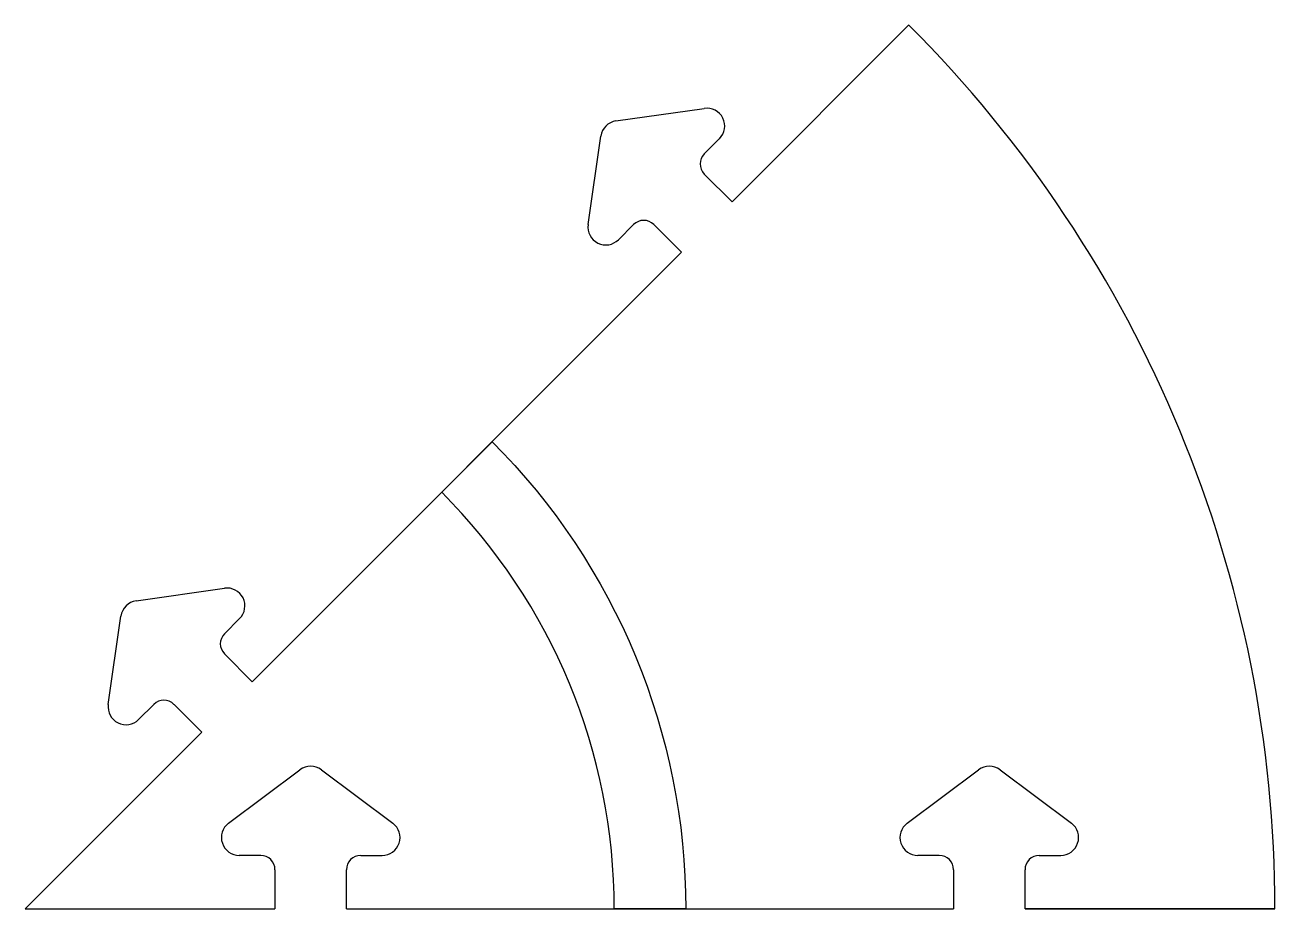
# Model space of a CAD drawing. Header units: millimetres. Extents: x 0 to 350, y 0 to 247.
import ezdxf

# ---------------------------------------------------------------- set-up
doc = ezdxf.new("R2010")
doc.units = ezdxf.units.MM
doc.layers.get('0').update_dxf_attribs({"linetype": 'CONTINUOUS'})

msp = doc.modelspace()

# ---------------------------------------------------------------- linework, layer by layer
for p, q in [((165.46, 220.62), (190.21, 224.15)), ((157.68, 191.63), (161.22, 216.37)), ((190.21, 211.42), (194.45, 215.67)), ((197.99, 197.99), (190.21, 205.77)), ((170.41, 191.63), (166.17, 187.38)), ((176.07, 191.63), (183.85, 183.85)), ((63.64, 63.64), (183.85, 183.85)), ((31.11, 86.27), (55.86, 89.8)), ((23.33, 57.28), (26.87, 82.02)), ((55.86, 77.07), (60.1, 81.32)), ((63.64, 63.64), (55.86, 71.42)), ((36.06, 57.28), (31.82, 53.03)), ((41.72, 57.28), (49.5, 49.5)), ((0, 0), (49.5, 49.5)), ((57, 24), (77, 39)), ((83, 39), (103, 24)), ((247, 24), (267, 39)), ((273, 39), (293, 24)), ((66, 15), (60, 15)), ((94, 15), (100, 15)), ((256, 15), (250, 15)), ((284, 15), (290, 15)), ((70, 11), (70, 0)), ((90, 0), (90, 11)), ((260, 11), (260, 0)), ((280, 0), (280, 11)), ((0, 0), (70, 0)), ((90, 0), (260, 0))]:
    msp.add_line(p, q)
for points in [[(197.99, 197.99), (247.49, 247.49)], [(280, 0), (350, 0)]]:
    msp.add_lwpolyline(points, close=True)
msp.add_lwpolyline([(165, 0, 0.198912), (116.67, 116.67), (130.81, 130.81, -0.198912), (185, 0)], format="xyb", close=True)
for centre, radius, start, end in [((0, 0), 350, 0, 45), ((190.92, 219.2), 5, -45, 98.1301), ((166.17, 215.67), 5, 98.1301, 171.8699), ((193.04, 208.6), 4, 135, 225), ((173.24, 188.8), 4, 45, 135), ((162.63, 190.92), 5, 171.8699, 315), ((56.57, 84.85), 5, -45, 98.1301), ((31.82, 81.32), 5, 98.1301, 171.8699), ((58.69, 74.25), 4, 135, 225), ((28.28, 56.57), 5, 171.8699, 315), ((38.89, 54.45), 4, 45, 135), ((80, 35), 5, 53.1301, 126.8699), ((270, 35), 5, 53.1301, 126.8699), ((60, 20), 5, 126.8699, 270), ((100, 20), 5, -90, 53.1301), ((250, 20), 5, 126.8699, 270), ((290, 20), 5, -90, 53.1301), ((66, 11), 4, 0, 90), ((94, 11), 4, 90, 180), ((256, 11), 4, 0, 90), ((284, 11), 4, 90, 180)]:
    msp.add_arc(centre, radius, start, end)

doc.saveas('drawing.dxf')
